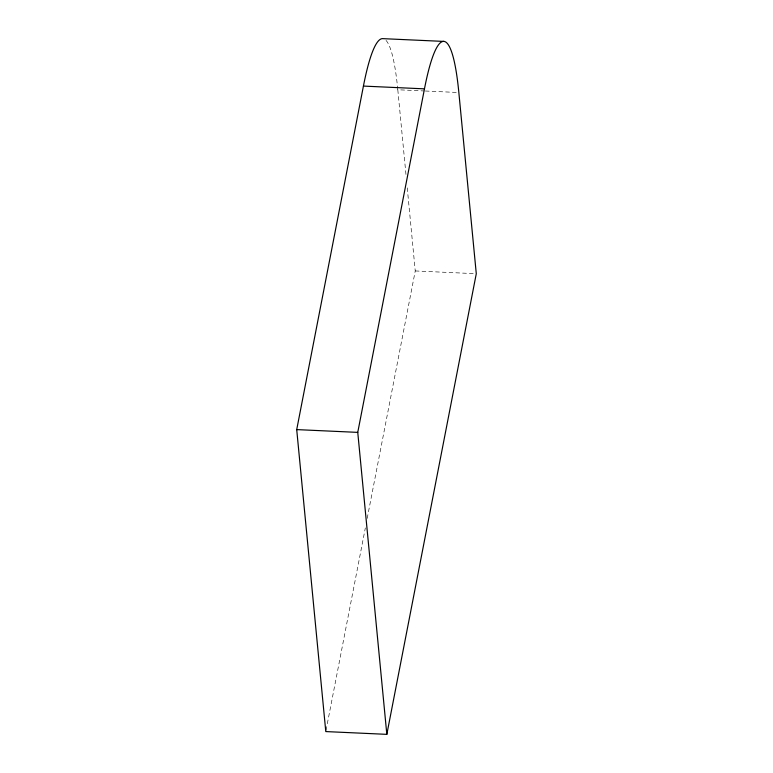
<?xml version="1.0" encoding="UTF-8"?>
<svg xmlns="http://www.w3.org/2000/svg" width="773" height="773" viewBox="0 0 773 773"><rect width="100%" height="100%" fill="white"/><g stroke="black" fill="none" stroke-linecap="round" stroke-linejoin="round"><path stroke-width="0.58" stroke-dasharray="3.87 2.9" d="M326.022 730.398L365.349 527.901M367.185 518.432L415.246 270.946L407.042 185.752M386.027 40.428A168.408 24.398 -87.4 0 1 397.805 89.765L424.135 90.953M425.334 91.011L456.447 92.422M415.246 270.946L473.888 273.613M397.805 89.765L406.009 174.949"/><path stroke-width="1.16" d="M363.426 86.083L424.464 88.856A168.408 24.398 -87.4 0 1 458.843 92.528L476.284 273.719L386.829 734.35L325.791 731.577L296.716 429.604L363.426 86.083A168.408 24.398 -87.4 0 1 382.915 38.65L443.953 41.423M386.829 734.35L357.754 432.378L424.464 88.856M296.716 429.604L357.754 432.378"/></g></svg>
